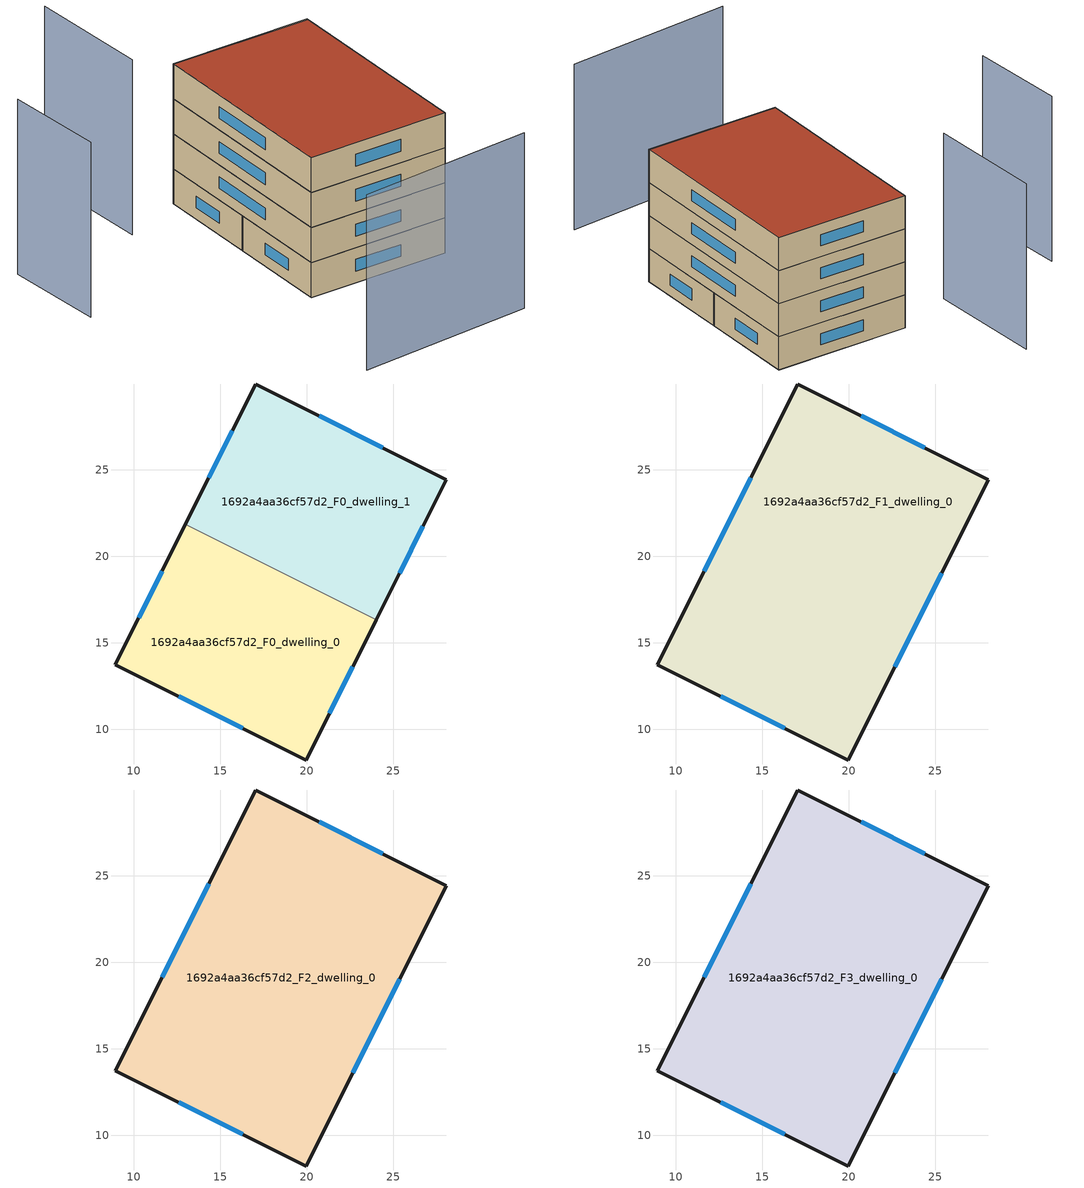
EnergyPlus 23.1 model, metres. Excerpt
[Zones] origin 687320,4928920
1692a4aa36cf57d2_F0_dwelling_0
 floor ground (EU_floor_Construction): 19.96,8.23 24.01,16.33 12.99,21.84 8.94,13.74 z0
 wall outside (EU_wall_Construction): 24.01,16.33 19.96,8.23 8.94,13.74 12.99,21.84 z0:3
 wall to 1692a4aa36cf57d2_F0_dwelling_1 (EU_wall_Construction): 12.99,21.84 24.01,16.33 z0:3
 window (EU_Window_Construction): 22.66,13.63 21.31,10.93 / 16.29,10.07 12.61,11.91 / 10.29,16.44 11.64,19.14 z1:2
1692a4aa36cf57d2_F0_dwelling_1
 floor ground (EU_floor_Construction): 24.01,16.33 28.05,24.42 17.04,29.94 12.99,21.84 z0
 wall outside (EU_wall_Construction): 12.99,21.84 17.04,29.94 28.05,24.42 24.01,16.33 z0:3
 window (EU_Window_Construction): 14.34,24.54 15.69,27.24 / 20.71,28.1 24.38,26.26 / 26.7,21.73 25.36,19.03 z1:2
1692a4aa36cf57d2_F1_dwelling_0
 floor to 1692a4aa36cf57d2_F0_dwelling_0 (EU_floor_Construction): 19.96,8.23 24.01,16.33 12.99,21.84 8.94,13.74 z3
 floor to 1692a4aa36cf57d2_F0_dwelling_1 (EU_floor_Construction): 24.01,16.33 28.05,24.42 17.04,29.94 12.99,21.84 z3
 wall outside (EU_wall_Construction): 28.05,24.42 19.96,8.23 8.94,13.74 17.04,29.94 28.05,24.42 z3:6
 window (EU_Window_Construction): 25.36,19.03 22.66,13.63 / 16.29,10.07 12.61,11.91 / 11.64,19.14 14.34,24.54 / 20.71,28.1 24.38,26.26 z4:5
1692a4aa36cf57d2_F2_dwelling_0
 floor to 1692a4aa36cf57d2_F1_dwelling_0 (EU_floor_Construction): 19.96,8.23 28.05,24.42 17.04,29.94 8.94,13.74 z6
 wall outside (EU_wall_Construction): 28.05,24.42 19.96,8.23 8.94,13.74 17.04,29.94 28.05,24.42 z6:9
 window (EU_Window_Construction): 25.36,19.03 22.66,13.63 / 16.29,10.07 12.61,11.91 / 11.64,19.14 14.34,24.54 / 20.71,28.1 24.38,26.26 z7:8
1692a4aa36cf57d2_F3_dwelling_0
 floor to 1692a4aa36cf57d2_F2_dwelling_0 (EU_floor_Construction): 19.96,8.23 28.05,24.42 17.04,29.94 8.94,13.74 z9
 wall outside (EU_wall_Construction): 28.05,24.42 19.96,8.23 8.94,13.74 17.04,29.94 28.05,24.42 z9:12
 window (EU_Window_Construction): 25.36,19.03 22.66,13.63 / 16.29,10.07 12.61,11.91 / 11.64,19.14 14.34,24.54 / 20.71,28.1 24.38,26.26 z10:11
 roof outside (EU_roof_Construction): 28.05,24.42 19.96,8.23 8.94,13.74 17.04,29.94 z12
shading: 0.9,4.64 15.13,-1.11 / 1.67,34.9 -1.68,26.86 / 15.57,40.13 11.27,30.31 z0:15
[Building]
EU S2 Campaign: North Axis=0; Terrain=City; Solar Distribution=FullExterior
[Site:Location]
Bologna: Latitude=44.5; Longitude=11.25; Time Zone=1; Elevation=37
[SizingPeriod:WeatherFileDays]
AnnualSizingPeriod: Begin Month=1; Begin Day of Month=1; End Month=12; End Day of Month=31; Day of Week for Start Day=Monday; Use Weather File Daylight Saving Period=No; Use Weather File Rain and Snow Indicators=No
[MATERIAL]
EU_InternalMass_Material: Roughness=MediumRough; Thickness=0.1; Conductivity=1; Density=1800; Specific Heat=900; Thermal Absorptance=0.9; Solar Absorptance=0.7; Visible Absorptance=0.7
[MATERIAL:NOMASS] Roughness=MediumRough; Thermal Absorptance=0.9; Solar Absorptance=0.7; Visible Absorptance=0.7
Name | Thermal Resistance
EU_wall_NoMass | 0.937881
EU_roof_NoMass | 0.548572
EU_floor_NoMass | 0.71348
[WINDOWMATERIAL:SIMPLEGLAZINGSYSTEM]
EU_Window_SimpleGlazing: UFactor=4.25633; Solar Heat Gain Coefficient=0.85; Visible Transmittance=0.85
[CONSTRUCTION]
EU_wall_Construction: EU_wall_NoMass
EU_roof_Construction: EU_roof_NoMass
EU_floor_Construction: EU_floor_NoMass
EU_InternalMass_Construction: EU_InternalMass_Material
EU_Window_Construction: EU_Window_SimpleGlazing
[ZONE] Type=1; Multiplier=1; Ceiling Height=autocalculate; Floor Area=autocalculate; Part of Total Floor Area=Yes
Name | Volume
1692a4aa36cf57d2_F0_dwelling_0 | 334.537
1692a4aa36cf57d2_F1_dwelling_0; 1692a4aa36cf57d2_F2_dwelling_0; 1692a4aa36cf57d2_F3_dwelling_0 | 669.095
1692a4aa36cf57d2_F0_dwelling_1 | 334.559
[INTERNALMASS] Construction=EU_InternalMass_Construction
Name | Zone or ZoneList | Surface Area
1692a4aa36cf57d2_F0_dwelling_0_EU_InternalMass | 1692a4aa36cf57d2_F0_dwelling_0 | 111.512
1692a4aa36cf57d2_F0_dwelling_1_EU_InternalMass | 1692a4aa36cf57d2_F0_dwelling_1 | 111.52
1692a4aa36cf57d2_F1_dwelling_0_EU_InternalMass | 1692a4aa36cf57d2_F1_dwelling_0 | 223.032
1692a4aa36cf57d2_F2_dwelling_0_EU_InternalMass | 1692a4aa36cf57d2_F2_dwelling_0 | 223.032
1692a4aa36cf57d2_F3_dwelling_0_EU_InternalMass | 1692a4aa36cf57d2_F3_dwelling_0 | 223.032
[OTHEREQUIPMENT] Fuel Type=Electricity; Design Level Calculation Method=Watts/Area; Power per Zone Floor Area=1; Fraction Latent=0; Fraction Radiant=0; Fraction Lost=0; Carbon Dioxide Generation Rate=0; EndUse Subcategory=EU_Step8_InternalGains
Name | Zone or ZoneList or Space or SpaceList | Schedule
EU_Step8_InternalGain_1692a4aa36cf57d2_F0_dwelling_0_f000 | 1692a4aa36cf57d2_F0_dwelling_0 | EU_Step8_GainSchedule_1692a4aa36cf57d2_F0_dwelling_0_f000
EU_Step8_InternalGain_1692a4aa36cf57d2_F0_dwelling_1_f000 | 1692a4aa36cf57d2_F0_dwelling_1 | EU_Step8_GainSchedule_1692a4aa36cf57d2_F0_dwelling_1_f000
EU_Step8_InternalGain_1692a4aa36cf57d2_F1_dwelling_0_f000 | 1692a4aa36cf57d2_F1_dwelling_0 | EU_Step8_GainSchedule_1692a4aa36cf57d2_F1_dwelling_0_f000
EU_Step8_InternalGain_1692a4aa36cf57d2_F2_dwelling_0_f000 | 1692a4aa36cf57d2_F2_dwelling_0 | EU_Step8_GainSchedule_1692a4aa36cf57d2_F2_dwelling_0_f000
EU_Step8_InternalGain_1692a4aa36cf57d2_F3_dwelling_0_f000 | 1692a4aa36cf57d2_F3_dwelling_0 | EU_Step8_GainSchedule_1692a4aa36cf57d2_F3_dwelling_0_f000
[ZONEVENTILATION:DESIGNFLOWRATE] Schedule=EU_AlwaysOn; Design Flow Rate Calculation Method=AirChanges/Hour; Air Changes per Hour=0.687892; Ventilation Type=Natural; Fan Pressure Rise=0; Fan Total Efficiency=1; Constant Term Coefficient=1; Temperature Term Coefficient=0; Velocity Term Coefficient=0; Velocity Squared Term Coefficient=0; Minimum Indoor Temperature=-100; Maximum Indoor Temperature=100; Delta Temperature=-100; Minimum Outdoor Temperature=-100; Maximum Outdoor Temperature=100; Maximum Wind Speed=40
Name | Zone or ZoneList or Space or SpaceList
EU_ConstantAir_1692a4aa36cf57d2_F0_dwelling_0 | 1692a4aa36cf57d2_F0_dwelling_0
EU_ConstantAir_1692a4aa36cf57d2_F0_dwelling_1 | 1692a4aa36cf57d2_F0_dwelling_1
EU_ConstantAir_1692a4aa36cf57d2_F1_dwelling_0 | 1692a4aa36cf57d2_F1_dwelling_0
EU_ConstantAir_1692a4aa36cf57d2_F2_dwelling_0 | 1692a4aa36cf57d2_F2_dwelling_0
EU_ConstantAir_1692a4aa36cf57d2_F3_dwelling_0 | 1692a4aa36cf57d2_F3_dwelling_0
[HVACTEMPLATE:THERMOSTAT] Constant Heating Setpoint=20; Constant Cooling Setpoint=50
EU_HeatOnly_1692a4aa36cf57d2_F0_dwelling_0; EU_HeatOnly_1692a4aa36cf57d2_F0_dwelling_1; EU_HeatOnly_1692a4aa36cf57d2_F1_dwelling_0; EU_HeatOnly_1692a4aa36cf57d2_F2_dwelling_0; EU_HeatOnly_1692a4aa36cf57d2_F3_dwelling_0
[HVACTEMPLATE:ZONE:IDEALLOADSAIRSYSTEM] System Availability Schedule=EU_AlwaysOn; Maximum Heating Supply Air Temperature=50; Minimum Cooling Supply Air Temperature=13; Maximum Heating Supply Air Humidity Ratio=0.0156; Minimum Cooling Supply Air Humidity Ratio=0.0077; Heating Limit=NoLimit; Cooling Limit=NoLimit; Heating Availability Schedule=EU_AlwaysOn; Cooling Availability Schedule=EU_CoolingOff; Dehumidification Control Type=ConstantSensibleHeatRatio; Cooling Sensible Heat Ratio=0.7; Dehumidification Setpoint=60; Humidification Control Type=None; Humidification Setpoint=30; Outdoor Air Method=None; Outdoor Air Flow Rate per Person=0.00944; Outdoor Air Flow Rate per Zone Floor Area=0; Outdoor Air Flow Rate per Zone=0; Demand Controlled Ventilation Type=None; Outdoor Air Economizer Type=NoEconomizer; Heat Recovery Type=None; Sensible Heat Recovery Effectiveness=0.7; Latent Heat Recovery Effectiveness=0.65
Name | Template Thermostat
1692a4aa36cf57d2_F0_dwelling_0 | EU_HeatOnly_1692a4aa36cf57d2_F0_dwelling_0
1692a4aa36cf57d2_F0_dwelling_1 | EU_HeatOnly_1692a4aa36cf57d2_F0_dwelling_1
1692a4aa36cf57d2_F1_dwelling_0 | EU_HeatOnly_1692a4aa36cf57d2_F1_dwelling_0
1692a4aa36cf57d2_F2_dwelling_0 | EU_HeatOnly_1692a4aa36cf57d2_F2_dwelling_0
1692a4aa36cf57d2_F3_dwelling_0 | EU_HeatOnly_1692a4aa36cf57d2_F3_dwelling_0
[SIZING:ZONE] Zone Cooling Design Supply Air Temperature Input Method=SupplyAirTemperature; Zone Cooling Design Supply Air Temperature=13; Zone Heating Design Supply Air Temperature Input Method=SupplyAirTemperature; Zone Heating Design Supply Air Temperature=50; Zone Cooling Design Supply Air Humidity Ratio=0.008; Zone Heating Design Supply Air Humidity Ratio=0.008; Cooling Design Air Flow Method=DesignDay; Cooling Design Air Flow Rate=0; Cooling Minimum Air Flow per Zone Floor Area=0.000762; Cooling Minimum Air Flow=0; Cooling Minimum Air Flow Fraction=0.2; Heating Design Air Flow Method=DesignDay; Heating Design Air Flow Rate=0; Heating Maximum Air Flow per Zone Floor Area=0.002032; Heating Maximum Air Flow=0.141576; Heating Maximum Air Flow Fraction=0.3; Account for Dedicated Outdoor Air System=No; Dedicated Outdoor Air System Control Strategy=NeutralSupplyAir; Dedicated Outdoor Air Low Setpoint Temperature for Design=autosize; Dedicated Outdoor Air High Setpoint Temperature for Design=autosize; Zone Load Sizing Method=Sensible Load Only No Latent Load; Zone Latent Cooling Design Supply Air Humidity Ratio Input Method=HumidityRatioDifference; Zone Cooling Design Supply Air Humidity Ratio Difference=0.005; Zone Latent Heating Design Supply Air Humidity Ratio Input Method=HumidityRatioDifference; Zone Humidification Design Supply Air Humidity Ratio Difference=0.005
1692a4aa36cf57d2_F0_dwelling_0; 1692a4aa36cf57d2_F0_dwelling_1; 1692a4aa36cf57d2_F1_dwelling_0; 1692a4aa36cf57d2_F2_dwelling_0; 1692a4aa36cf57d2_F3_dwelling_0
[SCHEDULE:CONSTANT]
Name | Hourly Value
EU_AlwaysOn | 1
EU_CoolingOff | 0
[SCHEDULE:FILE] Column Number=1; Rows to Skip at Top=0; Number of Hours of Data=8760; Column Separator=Comma; Interpolate to Timestep=No; Minutes per Item=60; Adjust Schedule for Daylight Savings=Yes
Name | File
EU_Step8_GainSchedule_1692a4aa36cf57d2_F0_dwelling_0_f000 | ../../schedules/1692a4aa36cf57d2/1692a4aa36cf57d2_F0_dwelling_0_f000_gain.csv
EU_Step8_GainSchedule_1692a4aa36cf57d2_F0_dwelling_1_f000 | ../../schedules/1692a4aa36cf57d2/1692a4aa36cf57d2_F0_dwelling_1_f000_gain.csv
EU_Step8_GainSchedule_1692a4aa36cf57d2_F1_dwelling_0_f000 | ../../schedules/1692a4aa36cf57d2/1692a4aa36cf57d2_F1_dwelling_0_f000_gain.csv
EU_Step8_GainSchedule_1692a4aa36cf57d2_F2_dwelling_0_f000 | ../../schedules/1692a4aa36cf57d2/1692a4aa36cf57d2_F2_dwelling_0_f000_gain.csv
EU_Step8_GainSchedule_1692a4aa36cf57d2_F3_dwelling_0_f000 | ../../schedules/1692a4aa36cf57d2/1692a4aa36cf57d2_F3_dwelling_0_f000_gain.csv
